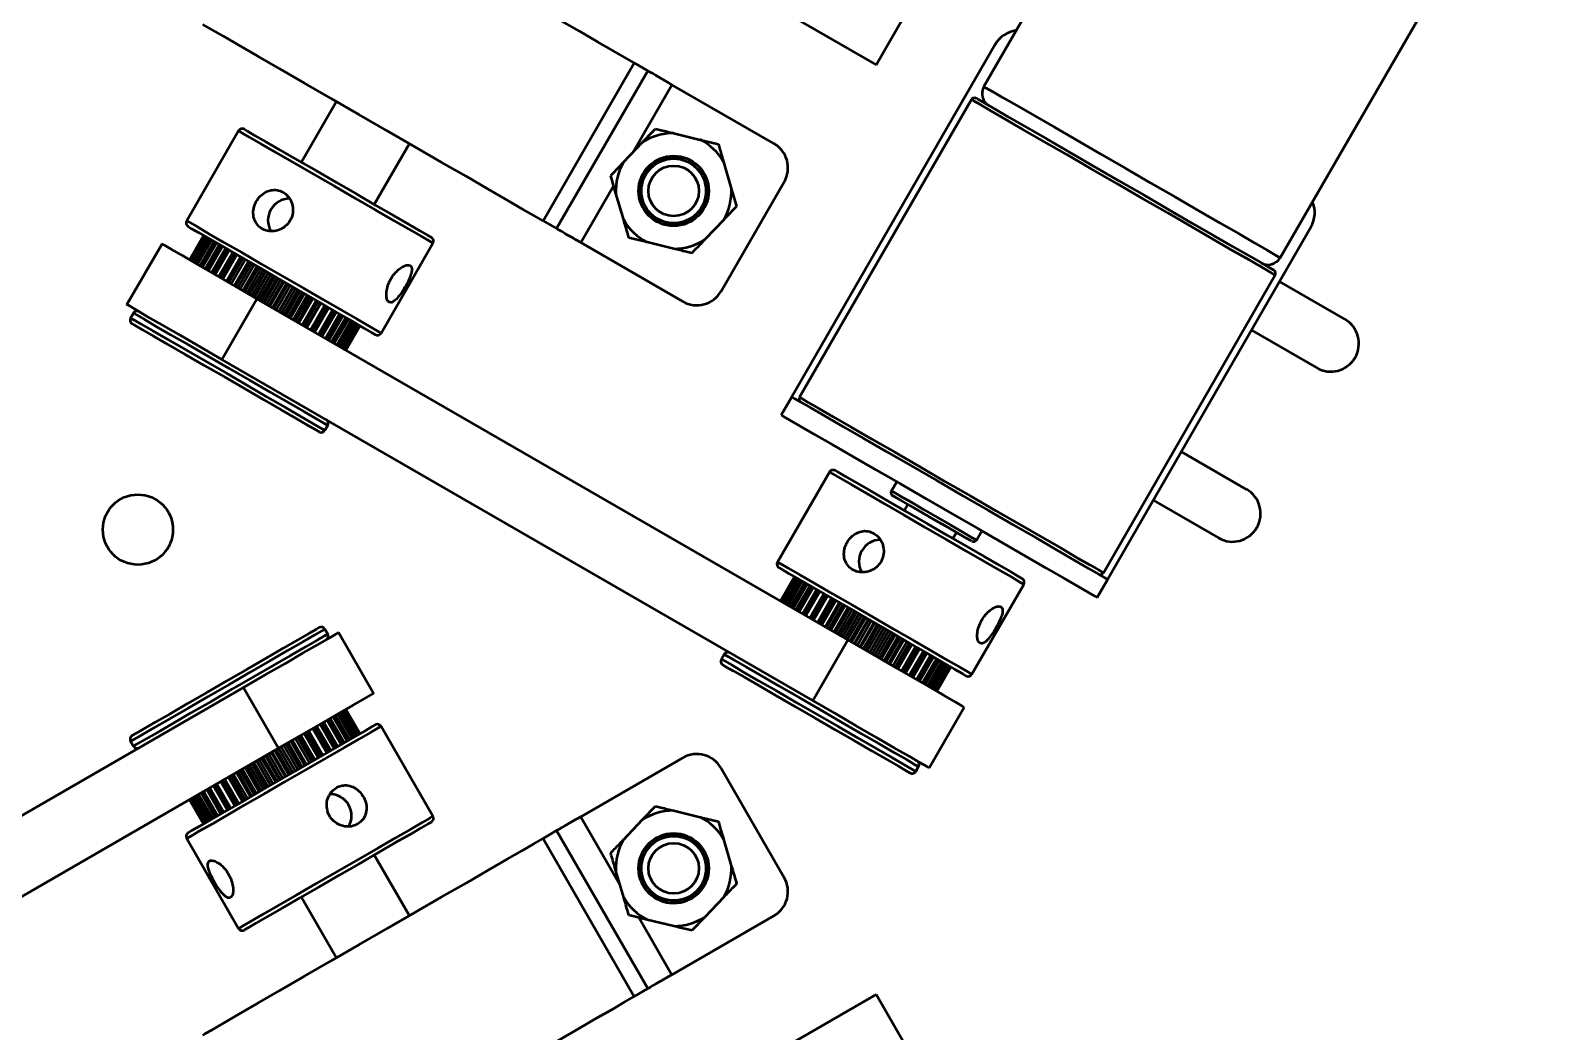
# Model space of a CAD drawing. Header units: millimetres. Extents: x 263 to 2983, y 441 to 2500.
# Drawn here: x 906.5 to 1014.2, y 1278.2 to 1349.6 of the extents above; entities that cross this region are included whole.
import ezdxf

# ---------------------------------------------------------------- set-up
doc = ezdxf.new("R2010")
doc.units = ezdxf.units.MM
doc.header["$LTSCALE"] = 0.5
doc.layers.add('BOL', color=7, linetype='Continuous', lineweight=50)
doc.layers.add('HAT', color=3, linetype='Continuous')

msp = doc.modelspace()

# ---------------------------------------------------------------- hatches: boundary and pattern name
at = {"layer": 'HAT'}
h = msp.add_hatch(dxfattribs=at)
h.set_pattern_fill('ANSI31', color=256)
h.paths.add_polyline_path([(904.15, 1443.35, 1), (896.15, 1443.35, 1)])
h.paths.add_polyline_path([(1806.52, 1028.15, 1), (1774.52, 1028.15, 1)])
h = msp.add_hatch(dxfattribs=at)
h.set_pattern_fill('ANSI31', color=256, angle=30)
h.paths.add_polyline_path([(932.15, 1443.35, 1), (924.15, 1443.35, 1)])
h.paths.add_polyline_path([(1918.52, 1028.15, 1), (1886.52, 1028.15, 1)])
h = msp.add_hatch(dxfattribs=at)
h.set_pattern_fill('ANSI31', color=256, angle=60)
h.paths.add_polyline_path([(1830.52, 931.15, 1), (1862.52, 931.15, 1)])
h.paths.add_polyline_path([(918.15, 1419.1, 1), (910.15, 1419.1, 1)])

# ---------------------------------------------------------------- linework, layer by layer
at = {"layer": 'BOL'}
for p, q in [((989.35, 1371.42), (974.45, 1345.61)), ((995.58, 1333.41), (1010.48, 1359.22)), ((947.28, 1358.41), (966.77, 1347.16)), ((966.77, 1347.16), (969.22, 1351.4)), ((975.26, 1348.61), (960.76, 1323.49)), ((943.03, 1336.04), (949.53, 1347.3)), ((949.53, 1347.3), (950.5, 1346.73)), ((944, 1335.48), (950.5, 1346.73)), ((949.43, 1340.91), (952.22, 1345.74)), ((959.49, 1341.55), (952.22, 1345.74)), ((928.31, 1344.54), (925.81, 1340.21)), ((973.57, 1344.68), (961.32, 1323.46)), ((921.33, 1342.45), (917.63, 1336.04)), ((952.33, 1342.29), (954.24, 1341.82)), ((954.24, 1341.82), (955.53, 1341.51)), ((931, 1337.21), (933.5, 1341.54)), ((948.77, 1340.22), (950.12, 1341.64)), ((955.9, 1340.24), (956.45, 1338.35)), ((945.72, 1334.49), (948.06, 1338.54)), ((948.23, 1337.98), (947.85, 1339.25)), ((955.72, 1331.02), (960.22, 1338.81)), ((948.78, 1336.1), (948.23, 1337.98)), ((956.45, 1338.35), (956.83, 1337.08)), ((943.03, 1336.04), (944, 1335.48)), ((955.91, 1336.12), (954.56, 1334.7)), ((997.78, 1335.61), (983.28, 1310.49)), ((915.87, 1334.4), (913.37, 1330.07)), ((917.83, 1333.26), (918.83, 1335)), ((917.84, 1333.26), (918.84, 1334.99)), ((917.85, 1333.25), (918.85, 1334.99)), ((917.89, 1333.23), (918.89, 1334.96)), ((917.92, 1333.21), (918.92, 1334.95)), ((917.95, 1333.2), (918.95, 1334.93)), ((918.03, 1333.15), (919.03, 1334.88)), ((918.08, 1333.12), (919.08, 1334.85)), ((918.13, 1333.09), (919.13, 1334.82)), ((918.26, 1333.02), (919.26, 1334.75)), ((918.33, 1332.98), (919.33, 1334.71)), ((918.4, 1332.94), (919.4, 1334.67)), ((918.56, 1332.84), (919.56, 1334.57)), ((918.66, 1332.79), (919.66, 1334.52)), ((918.75, 1332.74), (919.75, 1334.47)), ((918.95, 1332.62), (919.95, 1334.35)), ((919.06, 1332.56), (920.06, 1334.29)), ((919.17, 1332.49), (920.17, 1334.23)), ((931.48, 1328.04), (935.18, 1334.45)), ((952.99, 1330.29), (945.72, 1334.49)), ((950.44, 1334.51), (949.15, 1334.82)), ((952.35, 1334.05), (950.44, 1334.51)), ((919.4, 1332.36), (920.4, 1334.09)), ((919.53, 1332.29), (920.53, 1334.02)), ((919.65, 1332.21), (920.65, 1333.95)), ((919.92, 1332.06), (920.92, 1333.79)), ((920.06, 1331.98), (921.06, 1333.71)), ((920.2, 1331.9), (921.2, 1333.63)), ((920.47, 1331.74), (921.47, 1333.47)), ((920.49, 1331.73), (921.49, 1333.46)), ((920.64, 1331.64), (921.64, 1333.37)), ((920.8, 1331.55), (921.8, 1333.29)), ((921.04, 1331.42), (922.04, 1333.15)), ((921.11, 1331.37), (922.11, 1333.1)), ((921.27, 1331.28), (922.27, 1333.01)), ((921.43, 1331.19), (922.43, 1332.92)), ((921.63, 1331.07), (922.63, 1332.8)), ((921.77, 1330.99), (922.77, 1332.73)), ((921.93, 1330.9), (922.93, 1332.63)), ((922.1, 1330.8), (923.1, 1332.53)), ((922.26, 1330.71), (923.26, 1332.44)), ((922.44, 1330.61), (923.44, 1332.34)), ((922.45, 1330.6), (923.45, 1332.33)), ((922.62, 1330.5), (923.62, 1332.23)), ((922.79, 1330.4), (923.79, 1332.13)), ((922.9, 1330.34), (923.9, 1332.07)), ((982.97, 1310.96), (995.22, 1332.18)), ((923.08, 1330.23), (924.08, 1331.96)), ((923.14, 1330.2), (924.14, 1331.93)), ((923.32, 1330.1), (924.32, 1331.83)), ((923.49, 1330), (924.49, 1331.73)), ((923.56, 1329.96), (924.56, 1331.69)), ((923.74, 1329.86), (924.74, 1331.59)), ((923.84, 1329.79), (924.84, 1331.53)), ((924.01, 1329.7), (925.01, 1331.43)), ((924.19, 1329.6), (925.19, 1331.33)), ((924.21, 1329.58), (925.21, 1331.32)), ((924.38, 1329.48), (925.38, 1331.21)), ((924.54, 1329.39), (925.54, 1331.13)), ((924.7, 1329.3), (925.7, 1331.03)), ((1000.18, 1329.02), (995.53, 1331.71)), ((920.13, 1326.16), (922.63, 1330.49)), ((964.75, 1306.18), (922.63, 1330.49)), ((924.87, 1329.2), (925.87, 1330.93)), ((925.02, 1329.12), (926.02, 1330.85)), ((925.21, 1329.01), (926.21, 1330.74)), ((925.37, 1328.91), (926.37, 1330.64)), ((925.53, 1328.82), (926.53, 1330.55)), ((925.62, 1328.77), (926.62, 1330.5)), ((925.86, 1328.63), (926.86, 1330.36)), ((926.01, 1328.54), (927.01, 1330.28)), ((926.16, 1328.46), (927.16, 1330.19)), ((926.19, 1328.44), (927.19, 1330.17)), ((926.46, 1328.28), (927.46, 1330.01)), ((926.61, 1328.2), (927.61, 1329.93)), ((913.83, 1329.46), (913.63, 1329.11)), ((926.75, 1328.12), (927.75, 1329.85)), ((927.02, 1327.96), (928.02, 1329.69)), ((927.15, 1327.88), (928.15, 1329.62)), ((927.28, 1327.81), (928.28, 1329.54)), ((927.53, 1327.67), (928.53, 1329.4)), ((927.64, 1327.6), (928.64, 1329.34)), ((927.75, 1327.54), (928.75, 1329.27)), ((927.96, 1327.42), (928.96, 1329.15)), ((928.06, 1327.36), (929.06, 1329.09)), ((928.15, 1327.31), (929.15, 1329.04)), ((928.33, 1327.2), (929.33, 1328.94)), ((928.4, 1327.16), (929.4, 1328.89)), ((928.48, 1327.12), (929.48, 1328.85)), ((928.62, 1327.04), (929.62, 1328.77)), ((928.67, 1327.01), (929.67, 1328.74)), ((928.73, 1326.97), (929.73, 1328.71)), ((928.82, 1326.92), (929.82, 1328.65)), ((928.86, 1326.9), (929.86, 1328.63)), ((928.89, 1326.88), (929.89, 1328.61)), ((928.94, 1326.85), (929.94, 1328.58)), ((928.95, 1326.84), (929.95, 1328.58)), ((928.97, 1326.84), (929.97, 1328.57)), ((928.98, 1326.83), (929.98, 1328.56)), ((993.53, 1328.24), (998.18, 1325.56)), ((962.25, 1301.85), (920.13, 1326.16)), ((960.76, 1323.49), (960.01, 1322.19)), ((927.48, 1321.11), (927.68, 1321.46)), ((993.18, 1316.9), (988.53, 1319.58)), ((963.44, 1318.13), (959.74, 1311.72)), ((968.24, 1317.44), (967.86, 1316.79)), ((986.53, 1316.12), (991.18, 1313.44)), ((969.04, 1315.83), (968.79, 1315.39)), ((972.25, 1313.39), (972.5, 1313.83)), ((973.92, 1313.29), (974.3, 1313.94)), ((959.95, 1308.95), (960.95, 1310.68)), ((959.96, 1308.94), (960.96, 1310.68)), ((959.96, 1308.94), (960.96, 1310.67)), ((960, 1308.92), (961, 1310.65)), ((960.03, 1308.9), (961.03, 1310.63)), ((960.06, 1308.88), (961.06, 1310.61)), ((960.14, 1308.84), (961.14, 1310.57)), ((960.2, 1308.81), (961.2, 1310.54)), ((960.25, 1308.78), (961.25, 1310.51)), ((983.28, 1310.49), (982.53, 1309.19)), ((960.37, 1308.71), (961.37, 1310.44)), ((960.44, 1308.66), (961.44, 1310.4)), ((960.51, 1308.62), (961.51, 1310.35)), ((960.68, 1308.53), (961.68, 1310.26)), ((960.77, 1308.47), (961.77, 1310.21)), ((960.86, 1308.42), (961.86, 1310.15)), ((961.06, 1308.31), (962.06, 1310.04)), ((961.17, 1308.24), (962.17, 1309.97)), ((961.28, 1308.18), (962.28, 1309.91)), ((961.52, 1308.04), (962.52, 1309.77)), ((961.64, 1307.97), (962.64, 1309.7)), ((961.77, 1307.9), (962.77, 1309.63)), ((962.04, 1307.74), (963.04, 1309.48)), ((973.6, 1303.72), (977.3, 1310.13)), ((962.17, 1307.66), (963.17, 1309.4)), ((962.31, 1307.58), (963.31, 1309.32)), ((962.59, 1307.42), (963.59, 1309.16)), ((962.61, 1307.41), (963.61, 1309.15)), ((962.76, 1307.33), (963.76, 1309.06)), ((962.91, 1307.24), (963.91, 1308.97)), ((963.15, 1307.1), (964.15, 1308.83)), ((963.23, 1307.06), (964.23, 1308.79)), ((963.39, 1306.96), (964.39, 1308.7)), ((963.55, 1306.87), (964.55, 1308.6)), ((963.75, 1306.75), (964.75, 1308.49)), ((963.88, 1306.68), (964.88, 1308.41)), ((964.05, 1306.58), (965.05, 1308.31)), ((964.22, 1306.49), (965.22, 1308.22)), ((964.37, 1306.39), (965.37, 1308.13)), ((964.55, 1306.29), (965.55, 1308.02)), ((964.56, 1306.29), (965.56, 1308.02)), ((964.73, 1306.19), (965.73, 1307.92)), ((964.9, 1306.09), (965.9, 1307.82)), ((965.02, 1306.02), (966.02, 1307.75)), ((965.2, 1305.92), (966.2, 1307.65)), ((965.26, 1305.88), (966.26, 1307.62)), ((965.43, 1305.78), (966.43, 1307.52)), ((965.6, 1305.68), (966.6, 1307.42)), ((965.67, 1305.64), (966.67, 1307.38)), ((965.85, 1305.54), (966.85, 1307.27)), ((927.68, 1306.59), (927.48, 1306.94)), ((930.94, 1302.35), (928.44, 1306.69)), ((965.96, 1305.48), (966.96, 1307.21)), ((966.13, 1305.38), (967.13, 1307.11)), ((966.3, 1305.28), (967.3, 1307.01)), ((966.32, 1305.27), (967.32, 1307)), ((966.5, 1305.17), (967.5, 1306.9)), ((966.65, 1305.08), (967.65, 1306.81)), ((966.82, 1304.98), (967.82, 1306.71)), ((966.99, 1304.89), (967.99, 1306.62)), ((967.13, 1304.8), (968.13, 1306.53)), ((967.32, 1304.69), (968.32, 1306.42)), ((967.49, 1304.6), (968.49, 1306.33)), ((967.65, 1304.5), (968.65, 1306.24)), ((967.74, 1304.45), (968.74, 1306.18)), ((955.94, 1305.14), (955.74, 1304.8)), ((962.25, 1301.85), (964.75, 1306.18)), ((967.97, 1304.32), (968.97, 1306.05)), ((968.12, 1304.23), (969.12, 1305.96)), ((968.28, 1304.14), (969.28, 1305.87)), ((968.31, 1304.12), (969.31, 1305.85)), ((968.58, 1303.97), (969.58, 1305.7)), ((968.72, 1303.88), (969.72, 1305.62)), ((968.86, 1303.8), (969.86, 1305.53)), ((969.14, 1303.64), (970.14, 1305.37)), ((969.27, 1303.57), (970.27, 1305.3)), ((969.39, 1303.5), (970.39, 1305.23)), ((969.64, 1303.35), (970.64, 1305.08)), ((969.75, 1303.29), (970.75, 1305.02)), ((969.86, 1303.22), (970.86, 1304.96)), ((970.08, 1303.1), (971.08, 1304.83)), ((970.17, 1303.05), (971.17, 1304.78)), ((970.27, 1302.99), (971.27, 1304.72)), ((970.44, 1302.89), (971.44, 1304.62)), ((970.52, 1302.85), (971.52, 1304.58)), ((970.59, 1302.8), (971.59, 1304.53)), ((970.73, 1302.72), (971.73, 1304.46)), ((970.79, 1302.69), (971.79, 1304.42)), ((970.84, 1302.66), (971.84, 1304.39)), ((970.94, 1302.6), (971.94, 1304.34)), ((970.97, 1302.59), (971.97, 1304.32)), ((971.01, 1302.56), (972.01, 1304.3)), ((971.06, 1302.54), (972.06, 1304.27)), ((971.07, 1302.53), (972.07, 1304.26)), ((971.08, 1302.52), (972.08, 1304.25)), ((971.09, 1302.52), (972.09, 1304.25)), ((879.56, 1278.47), (921.67, 1302.78)), ((921.67, 1302.78), (924.17, 1298.45)), ((928.24, 1300.8), (929.24, 1299.07)), ((928.41, 1300.89), (929.41, 1299.16)), ((928.48, 1300.94), (929.48, 1299.2)), ((928.55, 1300.98), (929.55, 1299.24)), ((928.68, 1301.05), (929.68, 1299.32)), ((928.73, 1301.08), (929.73, 1299.35)), ((928.78, 1301.11), (929.78, 1299.38)), ((928.86, 1301.15), (929.86, 1299.42)), ((928.89, 1301.17), (929.89, 1299.44)), ((928.92, 1301.19), (929.92, 1299.46)), ((928.96, 1301.21), (929.96, 1299.48)), ((928.97, 1301.22), (929.97, 1299.48)), ((928.98, 1301.22), (929.98, 1299.49)), ((970.55, 1297.05), (973.05, 1301.38)), ((926.61, 1299.86), (927.61, 1298.12)), ((926.75, 1299.94), (927.75, 1298.2)), ((926.89, 1300.02), (927.89, 1298.28)), ((927.15, 1300.17), (928.15, 1298.44)), ((927.28, 1300.24), (928.28, 1298.51)), ((927.4, 1300.31), (928.4, 1298.58)), ((927.64, 1300.45), (928.64, 1298.72)), ((927.75, 1300.51), (928.75, 1298.78)), ((927.86, 1300.58), (928.86, 1298.85)), ((928.06, 1300.69), (929.06, 1298.96)), ((928.15, 1300.75), (929.15, 1299.01)), ((935.18, 1293.6), (931.48, 1300.01)), ((913.63, 1298.94), (913.83, 1298.59)), ((924.55, 1298.67), (925.55, 1296.93)), ((924.71, 1298.76), (925.71, 1297.02)), ((924.87, 1298.85), (925.87, 1297.12)), ((925.04, 1298.95), (926.04, 1297.22)), ((925.17, 1299.03), (926.17, 1297.29)), ((925.38, 1299.14), (926.38, 1297.41)), ((925.54, 1299.24), (926.54, 1297.5)), ((925.7, 1299.33), (926.7, 1297.6)), ((925.77, 1299.37), (926.77, 1297.64)), ((926.01, 1299.51), (927.01, 1297.78)), ((926.16, 1299.6), (927.16, 1297.87)), ((926.31, 1299.69), (927.31, 1297.95)), ((926.33, 1299.7), (927.33, 1297.96)), ((882.06, 1274.13), (924.17, 1298.45)), ((922.79, 1297.65), (923.79, 1295.92)), ((922.97, 1297.75), (923.97, 1296.02)), ((923.07, 1297.81), (924.07, 1296.08)), ((923.25, 1297.92), (924.25, 1296.18)), ((923.32, 1297.96), (924.32, 1296.22)), ((923.49, 1298.06), (924.49, 1296.32)), ((923.66, 1298.16), (924.66, 1296.42)), ((923.72, 1298.19), (924.72, 1296.46)), ((923.9, 1298.29), (924.9, 1296.56)), ((924.02, 1298.36), (925.02, 1296.63)), ((924.19, 1298.46), (925.19, 1296.73)), ((924.36, 1298.56), (925.36, 1296.83)), ((924.37, 1298.56), (925.37, 1296.83)), ((945.72, 1293.57), (952.99, 1297.76)), ((920.8, 1296.5), (921.8, 1294.77)), ((920.95, 1296.59), (921.95, 1294.86)), ((921.18, 1296.72), (922.18, 1294.99)), ((921.27, 1296.78), (922.27, 1295.04)), ((921.44, 1296.87), (922.44, 1295.14)), ((921.6, 1296.96), (922.6, 1295.23)), ((921.79, 1297.07), (922.79, 1295.34)), ((921.94, 1297.16), (922.94, 1295.43)), ((922.1, 1297.25), (923.1, 1295.52)), ((922.27, 1297.35), (923.27, 1295.62)), ((922.42, 1297.44), (923.42, 1295.71)), ((922.6, 1297.54), (923.6, 1295.81)), ((922.62, 1297.55), (923.62, 1295.82)), ((955.72, 1297.03), (960.22, 1289.24)), ((969.6, 1296.8), (969.8, 1297.14)), ((919.06, 1295.5), (920.06, 1293.76)), ((919.17, 1295.56), (920.17, 1293.83)), ((919.28, 1295.62), (920.28, 1293.89)), ((919.53, 1295.77), (920.53, 1294.04)), ((919.66, 1295.84), (920.66, 1294.11)), ((919.78, 1295.91), (920.78, 1294.18)), ((920.06, 1296.07), (921.06, 1294.34)), ((920.2, 1296.16), (921.2, 1294.42)), ((920.34, 1296.24), (921.34, 1294.51)), ((920.61, 1296.39), (921.61, 1294.66)), ((920.65, 1296.41), (921.65, 1294.68)), ((917.83, 1294.79), (918.83, 1293.06)), ((917.84, 1294.79), (918.84, 1293.06)), ((917.85, 1294.8), (918.85, 1293.07)), ((917.86, 1294.81), (918.86, 1293.07)), ((917.92, 1294.84), (918.92, 1293.1)), ((917.95, 1294.86), (918.95, 1293.12)), ((917.98, 1294.88), (918.98, 1293.14)), ((918.08, 1294.93), (919.08, 1293.2)), ((918.14, 1294.96), (919.14, 1293.23)), ((918.19, 1295), (919.19, 1293.26)), ((918.33, 1295.07), (919.33, 1293.34)), ((918.4, 1295.12), (919.4, 1293.39)), ((918.48, 1295.16), (919.48, 1293.43)), ((918.65, 1295.26), (919.65, 1293.53)), ((918.75, 1295.32), (919.75, 1293.59)), ((918.84, 1295.37), (919.84, 1293.64)), ((945.72, 1293.57), (948.51, 1288.73)), ((948.77, 1291.93), (950.12, 1293.36)), ((950.12, 1293.36), (951.04, 1294.32)), ((952.33, 1294), (954.24, 1293.54)), ((954.24, 1293.54), (955.53, 1293.23)), ((943.03, 1292.01), (944, 1292.58)), ((944, 1292.58), (950.5, 1281.32)), ((917.63, 1292.01), (921.33, 1285.6)), ((943.03, 1292.01), (949.53, 1280.76)), ((955.9, 1291.96), (956.45, 1290.07)), ((933.5, 1286.51), (931, 1290.84)), ((948.78, 1287.81), (948.23, 1289.7)), ((925.81, 1287.84), (928.31, 1283.51)), ((955.91, 1287.84), (954.56, 1286.42)), ((950.44, 1286.23), (949.15, 1286.54)), ((949.88, 1286.37), (952.22, 1282.31)), ((952.35, 1285.77), (950.44, 1286.23)), ((952.22, 1282.31), (959.49, 1286.51)), ((954.56, 1286.42), (953.64, 1285.45)), ((966.77, 1280.9), (947.28, 1269.65)), ((949.53, 1280.76), (950.5, 1281.32)), ((969.53, 1276.11), (966.77, 1280.9))]:
    msp.add_line(p, q, dxfattribs=at)
at = {"layer": 'BOL', "flags": 128}
for points in [[(949.53, 1347.3), (949.36, 1347.39), (948.87, 1347.68), (948.07, 1348.14), (946.97, 1348.77), (945.62, 1349.56), (944.04, 1350.47), (942.27, 1351.48), (940.38, 1352.58), (938.41, 1353.72), (936.4, 1354.87), (934.43, 1356.02), (932.53, 1357.11), (930.77, 1358.13), (929.19, 1359.04), (927.84, 1359.82), (926.74, 1360.45), (925.94, 1360.92), (925.44, 1361.2), (925.28, 1361.3)], [(943.03, 1336.04), (942.86, 1336.13), (942.37, 1336.42), (941.57, 1336.88), (940.47, 1337.51), (939.12, 1338.3), (937.54, 1339.21), (935.77, 1340.23), (933.88, 1341.32), (931.91, 1342.46), (929.9, 1343.62), (927.93, 1344.76), (926.03, 1345.85), (924.27, 1346.87), (922.69, 1347.78), (921.34, 1348.56), (920.24, 1349.19), (919.44, 1349.66), (918.94, 1349.94), (918.78, 1350.04)], [(952.22, 1345.74), (951.91, 1345.92), (951.61, 1346.09), (951.33, 1346.26), (951.08, 1346.4), (950.86, 1346.53), (950.69, 1346.62), (950.57, 1346.69), (950.5, 1346.73)], [(974.45, 1345.61), (974.6, 1345.52), (975.06, 1345.26), (975.79, 1344.83), (976.8, 1344.25), (978.04, 1343.54), (979.48, 1342.71), (981.08, 1341.78), (982.79, 1340.79), (984.57, 1339.77), (986.36, 1338.73), (988.11, 1337.72), (989.78, 1336.76), (991.3, 1335.88), (992.65, 1335.1), (993.77, 1334.45), (994.65, 1333.95), (995.24, 1333.6), (995.55, 1333.43), (995.58, 1333.41)], [(995.22, 1332.18), (995.18, 1332.2), (994.87, 1332.38), (994.26, 1332.73), (993.36, 1333.25), (992.21, 1333.91), (990.83, 1334.71), (989.27, 1335.61), (987.56, 1336.6), (985.77, 1337.63), (983.93, 1338.69), (982.11, 1339.74), (980.36, 1340.76), (978.72, 1341.7), (977.24, 1342.55), (975.97, 1343.29), (974.94, 1343.88), (974.19, 1344.32), (973.72, 1344.59), (973.57, 1344.68)], [(973.91, 1344.77), (974.06, 1344.68), (974.52, 1344.42), (975.26, 1343.99), (976.26, 1343.41), (977.51, 1342.69), (978.96, 1341.85), (980.56, 1340.93), (982.28, 1339.93), (984.07, 1338.9), (985.87, 1337.86), (987.62, 1336.85), (989.29, 1335.88), (990.83, 1335), (992.18, 1334.22), (993.31, 1333.57), (994.19, 1333.06), (994.78, 1332.71), (995.09, 1332.54), (995.13, 1332.52)], [(921.33, 1342.45), (921.33, 1342.45), (921.55, 1342.32), (922.09, 1342.01), (922.91, 1341.53), (923.98, 1340.91), (925.26, 1340.18), (926.67, 1339.36), (928.16, 1338.5), (929.65, 1337.64), (931.07, 1336.82), (932.37, 1336.07), (933.47, 1335.44), (934.33, 1334.94), (934.9, 1334.61), (935.17, 1334.46), (935.18, 1334.45)], [(921.74, 1342.56), (921.74, 1342.56), (921.95, 1342.43), (922.47, 1342.13), (923.26, 1341.68), (924.29, 1341.08), (925.52, 1340.37), (926.88, 1339.59), (928.31, 1338.76), (929.75, 1337.93), (931.12, 1337.14), (932.36, 1336.42), (933.43, 1335.81), (934.25, 1335.33), (934.8, 1335.01), (935.06, 1334.87), (935.07, 1334.86)], [(949.85, 1338.15), (950.01, 1339.03), (950.49, 1339.83), (951.19, 1340.38), (952.23, 1340.65), (953.3, 1340.47), (954.08, 1339.95), (954.63, 1339.14), (954.83, 1338.21), (954.67, 1337.28), (954.15, 1336.45), (953.38, 1335.91), (952.45, 1335.68), (951.49, 1335.83), (950.65, 1336.34), (950.06, 1337.17), (949.85, 1338.15), (949.85, 1338.15)], [(917.63, 1336.04), (917.63, 1336.04), (917.85, 1335.91), (918.39, 1335.6), (919.21, 1335.12), (920.28, 1334.5), (921.56, 1333.77), (922.97, 1332.95), (924.46, 1332.1), (925.95, 1331.23), (927.37, 1330.41), (928.67, 1329.66), (929.77, 1329.03), (930.63, 1328.53), (931.2, 1328.2), (931.47, 1328.05), (931.48, 1328.04)], [(917.74, 1335.63), (917.74, 1335.63), (917.95, 1335.5), (918.47, 1335.21), (919.26, 1334.75), (920.29, 1334.15), (921.52, 1333.45), (922.88, 1332.66), (924.31, 1331.83), (925.75, 1331), (927.12, 1330.21), (928.36, 1329.49), (929.43, 1328.88), (930.25, 1328.4), (930.8, 1328.09), (931.06, 1327.94), (931.07, 1327.93)], [(945.72, 1334.49), (945.41, 1334.66), (945.11, 1334.84), (944.83, 1335), (944.58, 1335.14), (944.36, 1335.27), (944.19, 1335.37), (944.07, 1335.44), (944, 1335.48)], [(922.63, 1330.49), (921.09, 1331.38), (919.65, 1332.21), (918.37, 1332.95), (917.32, 1333.56), (916.53, 1334.02), (916.04, 1334.3), (915.87, 1334.4), (915.87, 1334.4)], [(920.13, 1326.16), (918.59, 1327.05), (917.15, 1327.88), (915.87, 1328.62), (914.82, 1329.23), (914.03, 1329.69), (913.54, 1329.97), (913.37, 1330.07), (913.37, 1330.07)], [(913.63, 1329.11), (913.63, 1329.11), (913.85, 1328.98), (914.39, 1328.67), (915.21, 1328.2), (916.28, 1327.58), (917.56, 1326.84), (918.97, 1326.03), (920.46, 1325.17), (921.95, 1324.31), (923.37, 1323.48), (924.67, 1322.74), (925.77, 1322.1), (926.63, 1321.6), (927.2, 1321.27), (927.47, 1321.12), (927.48, 1321.11)], [(913.83, 1329.46), (913.83, 1329.45), (914.05, 1329.33), (914.59, 1329.02), (915.41, 1328.54), (916.48, 1327.92), (917.76, 1327.19), (919.17, 1326.37), (920.66, 1325.51), (922.15, 1324.65), (923.57, 1323.83), (924.87, 1323.08), (925.97, 1322.45), (926.83, 1321.95), (927.4, 1321.62), (927.67, 1321.47), (927.68, 1321.46)], [(913.74, 1328.7), (913.74, 1328.7), (913.95, 1328.58), (914.47, 1328.28), (915.26, 1327.82), (916.29, 1327.22), (917.52, 1326.52), (918.88, 1325.73), (920.31, 1324.91), (921.75, 1324.08), (923.12, 1323.28), (924.36, 1322.56), (925.43, 1321.95), (926.25, 1321.48), (926.8, 1321.16), (927.06, 1321.01), (927.07, 1321)], [(960.76, 1323.49), (960.91, 1323.4), (961.37, 1323.14), (962.12, 1322.71), (963.13, 1322.12), (964.39, 1321.39), (965.86, 1320.55), (967.5, 1319.6), (969.25, 1318.59), (971.09, 1317.53), (972.95, 1316.45), (974.78, 1315.4), (976.54, 1314.38), (978.18, 1313.44), (979.64, 1312.59), (980.9, 1311.86), (981.92, 1311.27), (982.67, 1310.84), (983.12, 1310.58), (983.28, 1310.49)], [(961.32, 1323.46), (961.47, 1323.37), (961.94, 1323.1), (962.69, 1322.66), (963.72, 1322.07), (964.99, 1321.34), (966.47, 1320.48), (968.11, 1319.54), (969.86, 1318.52), (971.68, 1317.47), (973.52, 1316.41), (975.31, 1315.38), (977.02, 1314.39), (978.58, 1313.49), (979.96, 1312.7), (981.11, 1312.03), (982.01, 1311.51), (982.62, 1311.16), (982.93, 1310.98), (982.97, 1310.96)], [(960.01, 1322.19), (960.16, 1322.1), (960.62, 1321.84), (961.37, 1321.41), (962.38, 1320.82), (963.64, 1320.09), (965.11, 1319.25), (966.75, 1318.3), (968.5, 1317.29), (970.34, 1316.23), (972.2, 1315.16), (974.03, 1314.1), (975.79, 1313.08), (977.43, 1312.14), (978.89, 1311.29), (980.15, 1310.56), (981.17, 1309.98), (981.92, 1309.54), (982.37, 1309.28), (982.53, 1309.19)], [(963.44, 1318.13), (963.45, 1318.13), (963.67, 1318), (964.2, 1317.69), (965.03, 1317.22), (966.1, 1316.6), (967.37, 1315.86), (968.78, 1315.05), (970.27, 1314.19), (971.76, 1313.33), (973.19, 1312.5), (974.48, 1311.76), (975.59, 1311.12), (976.44, 1310.63), (977.02, 1310.29), (977.28, 1310.14), (977.3, 1310.13)], [(963.85, 1318.24), (963.86, 1318.24), (964.07, 1318.12), (964.58, 1317.82), (965.38, 1317.36), (966.41, 1316.77), (967.63, 1316.06), (968.99, 1315.27), (970.43, 1314.45), (971.86, 1313.62), (973.23, 1312.83), (974.48, 1312.11), (975.54, 1311.49), (976.37, 1311.02), (976.92, 1310.7), (977.17, 1310.55), (977.19, 1310.54)], [(967.86, 1316.79), (968.03, 1316.7), (968.5, 1316.42), (969.24, 1316), (970.15, 1315.47), (971.14, 1314.9), (972.11, 1314.34), (972.95, 1313.86), (973.56, 1313.5), (973.88, 1313.32), (973.92, 1313.29)], [(973.58, 1313.2), (973.54, 1313.22), (973.24, 1313.4), (972.67, 1313.73), (971.9, 1314.17), (971, 1314.69), (970.08, 1315.23), (969.23, 1315.72), (968.55, 1316.11), (968.11, 1316.36), (967.95, 1316.45)], [(959.74, 1311.72), (959.75, 1311.72), (959.97, 1311.59), (960.5, 1311.28), (961.33, 1310.81), (962.4, 1310.19), (963.67, 1309.45), (965.08, 1308.64), (966.57, 1307.78), (968.06, 1306.92), (969.49, 1306.1), (970.78, 1305.35), (971.89, 1304.71), (972.74, 1304.22), (973.32, 1303.89), (973.58, 1303.73), (973.6, 1303.72)], [(959.85, 1311.32), (959.86, 1311.31), (960.07, 1311.19), (960.58, 1310.89), (961.38, 1310.43), (962.41, 1309.84), (963.63, 1309.13), (964.99, 1308.35), (966.43, 1307.52), (967.86, 1306.69), (969.23, 1305.9), (970.48, 1305.18), (971.54, 1304.57), (972.37, 1304.09), (972.92, 1303.77), (973.17, 1303.62), (973.19, 1303.62)], [(927.48, 1306.94), (927.48, 1306.94), (927.25, 1306.81), (926.72, 1306.5), (925.9, 1306.03), (924.82, 1305.41), (923.55, 1304.67), (922.14, 1303.86), (920.65, 1303), (919.16, 1302.14), (917.73, 1301.31), (916.44, 1300.57), (915.34, 1299.93), (914.48, 1299.43), (913.9, 1299.1), (913.64, 1298.95), (913.63, 1298.94)], [(927.07, 1307.05), (927.07, 1307.05), (926.85, 1306.92), (926.34, 1306.63), (925.55, 1306.17), (924.51, 1305.57), (923.29, 1304.87), (921.93, 1304.08), (920.5, 1303.25), (919.06, 1302.43), (917.69, 1301.63), (916.44, 1300.91), (915.38, 1300.3), (914.56, 1299.83), (914, 1299.51), (913.75, 1299.36), (913.74, 1299.35)], [(927.68, 1306.59), (927.68, 1306.59), (927.45, 1306.46), (926.92, 1306.15), (926.1, 1305.68), (925.02, 1305.06), (923.75, 1304.32), (922.34, 1303.51), (920.85, 1302.65), (919.36, 1301.79), (917.93, 1300.97), (916.64, 1300.22), (915.54, 1299.58), (914.68, 1299.09), (914.1, 1298.76), (913.84, 1298.6), (913.83, 1298.59)], [(921.67, 1302.78), (923.22, 1303.67), (924.66, 1304.5), (925.93, 1305.24), (926.99, 1305.85), (927.78, 1306.3), (928.27, 1306.59), (928.44, 1306.69), (928.44, 1306.69)], [(955.94, 1305.14), (955.95, 1305.14), (956.17, 1305.01), (956.7, 1304.7), (957.53, 1304.23), (958.6, 1303.61), (959.87, 1302.87), (961.28, 1302.06), (962.77, 1301.2), (964.26, 1300.34), (965.69, 1299.51), (966.98, 1298.77), (968.09, 1298.13), (968.94, 1297.64), (969.52, 1297.3), (969.78, 1297.15), (969.8, 1297.14)], [(973.05, 1301.38), (972.89, 1301.48), (972.41, 1301.76), (971.62, 1302.21), (970.57, 1302.82), (969.3, 1303.55), (967.86, 1304.38), (966.32, 1305.27), (964.75, 1306.18)], [(955.74, 1304.8), (955.75, 1304.79), (955.97, 1304.67), (956.5, 1304.36), (957.33, 1303.88), (958.4, 1303.26), (959.67, 1302.53), (961.08, 1301.71), (962.57, 1300.85), (964.06, 1299.99), (965.49, 1299.17), (966.78, 1298.42), (967.89, 1297.78), (968.74, 1297.29), (969.32, 1296.96), (969.58, 1296.81), (969.6, 1296.8)], [(955.85, 1304.39), (955.86, 1304.38), (956.07, 1304.26), (956.58, 1303.96), (957.38, 1303.51), (958.41, 1302.91), (959.63, 1302.2), (960.99, 1301.42), (962.43, 1300.59), (963.86, 1299.76), (965.23, 1298.97), (966.48, 1298.25), (967.54, 1297.64), (968.37, 1297.16), (968.92, 1296.84), (969.17, 1296.7), (969.19, 1296.69)], [(924.17, 1298.45), (925.72, 1299.34), (927.16, 1300.17), (928.43, 1300.91), (929.49, 1301.52), (930.28, 1301.97), (930.77, 1302.26), (930.94, 1302.35), (930.94, 1302.35)], [(970.55, 1297.05), (970.39, 1297.15), (969.91, 1297.42), (969.12, 1297.88), (968.07, 1298.48), (966.8, 1299.22), (965.36, 1300.05), (963.82, 1300.94), (962.25, 1301.85)], [(931.48, 1300.01), (931.48, 1300.01), (931.25, 1299.88), (930.72, 1299.57), (929.9, 1299.1), (928.82, 1298.48), (927.55, 1297.74), (926.14, 1296.93), (924.65, 1296.07), (923.16, 1295.21), (921.73, 1294.38), (920.44, 1293.64), (919.34, 1293), (918.48, 1292.51), (917.9, 1292.17), (917.64, 1292.02), (917.63, 1292.01)], [(931.07, 1300.12), (931.07, 1300.12), (930.85, 1300), (930.34, 1299.7), (929.55, 1299.24), (928.51, 1298.65), (927.29, 1297.94), (925.93, 1297.15), (924.5, 1296.33), (923.06, 1295.5), (921.69, 1294.71), (920.44, 1293.99), (919.38, 1293.37), (918.56, 1292.9), (918, 1292.58), (917.75, 1292.43), (917.74, 1292.42)], [(935.18, 1293.6), (935.18, 1293.6), (934.95, 1293.47), (934.42, 1293.16), (933.6, 1292.69), (932.52, 1292.07), (931.25, 1291.33), (929.84, 1290.52), (928.35, 1289.66), (926.86, 1288.8), (925.43, 1287.98), (924.14, 1287.23), (923.04, 1286.59), (922.18, 1286.1), (921.6, 1285.77), (921.34, 1285.61), (921.33, 1285.6)], [(945.72, 1293.57), (945.41, 1293.39), (945.11, 1293.22), (944.83, 1293.05), (944.58, 1292.91), (944.36, 1292.79), (944.19, 1292.69), (944.07, 1292.62), (944, 1292.58)], [(935.07, 1293.19), (935.07, 1293.19), (934.85, 1293.07), (934.34, 1292.77), (933.55, 1292.31), (932.51, 1291.72), (931.29, 1291.01), (929.93, 1290.22), (928.5, 1289.4), (927.06, 1288.57), (925.69, 1287.78), (924.44, 1287.06), (923.38, 1286.45), (922.56, 1285.97), (922, 1285.65), (921.75, 1285.5), (921.74, 1285.49)], [(953.57, 1292.05), (954.26, 1291.47), (954.71, 1290.66), (954.83, 1289.77), (954.55, 1288.74), (953.85, 1287.91), (953.01, 1287.49), (952.04, 1287.41), (951.14, 1287.71), (950.41, 1288.32), (949.95, 1289.18), (949.86, 1290.11), (950.13, 1291.04), (950.74, 1291.79), (951.6, 1292.26), (952.62, 1292.36), (953.57, 1292.05), (953.57, 1292.05)], [(918.78, 1278.01), (918.94, 1278.11), (919.44, 1278.39), (920.24, 1278.86), (921.34, 1279.49), (922.69, 1280.27), (924.27, 1281.19), (926.03, 1282.2), (927.93, 1283.3), (929.9, 1284.44), (931.91, 1285.59), (933.88, 1286.73), (935.77, 1287.83), (937.54, 1288.84), (939.12, 1289.76), (940.47, 1290.54), (941.57, 1291.17), (942.37, 1291.64), (942.86, 1291.92), (943.03, 1292.01)], [(952.22, 1282.31), (951.91, 1282.13), (951.61, 1281.96), (951.33, 1281.8), (951.08, 1281.65), (950.86, 1281.53), (950.69, 1281.43), (950.57, 1281.36), (950.5, 1281.32)], [(925.28, 1266.76), (925.44, 1266.85), (925.94, 1267.14), (926.74, 1267.6), (927.84, 1268.23), (929.19, 1269.02), (930.77, 1269.93), (932.53, 1270.94), (934.43, 1272.04), (936.4, 1273.18), (938.41, 1274.33), (940.38, 1275.47), (942.27, 1276.57), (944.04, 1277.58), (945.62, 1278.5), (946.97, 1279.28), (948.07, 1279.91), (948.87, 1280.38), (949.36, 1280.66), (949.53, 1280.76)]]:
    msp.add_lwpolyline(points, dxfattribs=at)
at = {"layer": 'BOL'}
for centre, radius in [((952.34, 1338.17), 2.5), ((952.34, 1338.17), 2.3), ((952.34, 1338.17), 1.8), ((914.15, 1314.03), 2.5), ((952.34, 1289.89), 2.5), ((952.34, 1289.89), 2.3), ((952.34, 1289.89), 1.8)]:
    msp.add_circle(centre, radius, dxfattribs=at)
for centre, radius, start, end in [((976.99, 1347.61), 2, 96.8699, 150), ((975.32, 1345.11), 1, 150, 240), ((973.78, 1344.55), 0.25, 60, 150), ((921.59, 1342.3), 0.3, 60, 150), ((952.34, 1338.17), 4.12, 90.1872, 122.5977), ((952.34, 1338.17), 4.12, 30.1872, 62.5977), ((958.49, 1339.81), 2, 330, 60), ((952.34, 1338.17), 4.12, 150.1872, 182.5977), ((924.97, 1336.07), 1.55, 90.2664, 209.7105), ((952.34, 1338.17), 4.12, 330.1872, 2.5977), ((996.04, 1336.61), 2, 330, 23.1301), ((917.89, 1335.89), 0.3, 150, 240), ((952.34, 1338.17), 4.12, 210.1872, 242.5977), ((934.92, 1334.6), 0.3, 330, 60), ((952.34, 1338.17), 4.12, 270.1872, 302.5977), ((994.72, 1333.91), 1, 240, 330), ((995, 1332.3), 0.25, 330, 60), ((953.99, 1332.02), 2, 240, 330), ((913.89, 1328.96), 0.3, 150, 240), ((914.09, 1329.31), 0.3, 60, 150), ((999.18, 1327.29), 2, 240, 60), ((931.22, 1328.19), 0.3, 240, 330), ((961.53, 1323.33), 0.25, 150, 240), ((927.42, 1321.61), 0.3, 330, 60), ((927.22, 1321.26), 0.3, 240, 330), ((963.7, 1317.98), 0.3, 60, 150), ((968.08, 1316.67), 0.25, 150, 240), ((992.18, 1315.17), 2, 240, 60), ((967.09, 1311.75), 1.55, 90.2666, 209.7103), ((973.71, 1313.42), 0.25, 240, 330), ((960, 1311.57), 0.3, 150, 240), ((977.04, 1310.28), 0.3, 330, 60), ((982.75, 1311.08), 0.25, 240, 330), ((927.22, 1306.79), 0.3, 30, 120), ((927.42, 1306.44), 0.3, 300, 30), ((956.2, 1304.99), 0.3, 60, 150), ((956, 1304.65), 0.3, 150, 240), ((973.34, 1303.87), 0.3, 240, 330), ((931.22, 1299.86), 0.3, 30, 120), ((913.89, 1299.09), 0.3, 120, 210), ((914.09, 1298.74), 0.3, 210, 300), ((953.99, 1296.03), 2, 30, 120), ((969.34, 1296.95), 0.3, 240, 330), ((969.54, 1297.29), 0.3, 330, 60), ((927.83, 1293.63), 1.55, 330.2694, 89.7079), ((934.92, 1293.45), 0.3, 300, 30), ((952.34, 1289.89), 4.12, 90.1872, 122.5977), ((952.34, 1289.89), 4.12, 30.1872, 62.5977), ((917.89, 1292.16), 0.3, 120, 210), ((952.34, 1289.89), 4.12, 150.1872, 182.5977), ((952.34, 1289.89), 4.12, 330.1872, 2.5977), ((958.49, 1288.24), 2, 300, 30), ((952.34, 1289.89), 4.12, 210.1872, 242.5977), ((952.34, 1289.89), 4.12, 270.1872, 302.5977), ((921.59, 1285.75), 0.3, 210, 300)]:
    msp.add_arc(centre, radius, start, end, dxfattribs=at)
for points, knots in [([(950.12, 1341.64), (950.17, 1341.68), (950.48, 1342.01), (950.78, 1342.33), (951.04, 1342.6)], [0, 0, 0, 0, 0.145987, 1, 1, 1, 1]), ([(951.04, 1342.6), (951.17, 1342.57), (951.59, 1342.46), (952.03, 1342.36), (952.33, 1342.29)], [0, 0, 0, 0, 0.3096928, 1, 1, 1, 1]), ([(955.53, 1341.51), (955.56, 1341.38), (955.69, 1340.96), (955.81, 1340.53), (955.9, 1340.24)], [0, 0, 0, 0, 0.30973, 1, 1, 1, 1]), ([(947.85, 1339.25), (948.03, 1339.44), (948.33, 1339.76), (948.64, 1340.08), (948.77, 1340.22)], [0, 0, 0, 0, 0.5927652, 1, 1, 1, 1]), ([(924.5, 1338.08), (924.36, 1338.14), (924.08, 1338.26), (923.61, 1338.24), (923.16, 1338.06), (922.78, 1337.74), (922.5, 1337.31), (922.36, 1336.83), (922.37, 1336.34), (922.53, 1335.9), (922.84, 1335.55), (923.26, 1335.33), (923.74, 1335.27), (924.23, 1335.37), (924.67, 1335.63), (925.01, 1336.02), (925.19, 1336.49), (925.22, 1337), (925.08, 1337.48), (924.82, 1337.85), (924.6, 1338.01), (924.5, 1338.08)], [0, 0, 0, 0, 0.053053, 0.106083, 0.159682, 0.213697, 0.267078, 0.319764, 0.372778, 0.42662, 0.48052, 0.533625, 0.586322, 0.639601, 0.693579, 0.747291, 0.800146, 0.852911, 0.906477, 0.960496, 1, 1, 1, 1]), ([(950.04, 1338.15), (950.01, 1338.15), (949.94, 1338.15), (949.88, 1338.15), (949.85, 1338.15)], [0, 0, 0, 0, 0.560037, 1, 1, 1, 1]), ([(956.83, 1337.08), (956.65, 1336.89), (956.35, 1336.58), (956.04, 1336.25), (955.91, 1336.12)], [0, 0, 0, 0, 0.592734, 1, 1, 1, 1]), ([(949.15, 1334.82), (949.12, 1334.95), (948.99, 1335.37), (948.87, 1335.8), (948.78, 1336.1)], [0, 0, 0, 0, 0.30969, 1, 1, 1, 1]), ([(954.56, 1334.7), (954.51, 1334.65), (954.2, 1334.33), (953.9, 1334.01), (953.64, 1333.74)], [0, 0, 0, 0, 0.145982, 1, 1, 1, 1]), ([(953.64, 1333.74), (953.51, 1333.77), (953.09, 1333.87), (952.65, 1333.98), (952.35, 1334.05)], [0, 0, 0, 0, 0.3097, 1, 1, 1, 1]), ([(933.55, 1332.85), (933.49, 1332.87), (933.36, 1332.91), (933.05, 1332.79), (932.7, 1332.56), (932.37, 1332.2), (932.1, 1331.77), (931.92, 1331.31), (931.85, 1330.87), (931.87, 1330.51), (931.98, 1330.27), (932.16, 1330.19), (932.38, 1330.28), (932.64, 1330.52), (932.91, 1330.87), (933.18, 1331.3), (933.42, 1331.74), (933.6, 1332.16), (933.69, 1332.51), (933.67, 1332.74), (933.59, 1332.82), (933.55, 1332.85)], [0, 0, 0, 0, 0.053053, 0.106086, 0.159682, 0.213697, 0.267079, 0.319765, 0.372776, 0.426618, 0.480521, 0.533625, 0.586322, 0.639601, 0.693582, 0.747293, 0.800149, 0.852913, 0.906478, 0.960497, 1, 1, 1, 1]), ([(966.61, 1313.76), (966.47, 1313.82), (966.19, 1313.95), (965.72, 1313.93), (965.28, 1313.75), (964.89, 1313.42), (964.62, 1312.99), (964.47, 1312.51), (964.48, 1312.03), (964.64, 1311.59), (964.95, 1311.24), (965.37, 1311.02), (965.86, 1310.96), (966.35, 1311.06), (966.79, 1311.31), (967.12, 1311.7), (967.31, 1312.18), (967.33, 1312.68), (967.19, 1313.16), (966.94, 1313.54), (966.71, 1313.69), (966.61, 1313.76)], [0, 0, 0, 0, 0.053053, 0.106084, 0.159683, 0.213697, 0.267079, 0.319765, 0.372778, 0.426621, 0.480521, 0.533626, 0.586323, 0.639602, 0.693583, 0.747291, 0.800145, 0.852917, 0.906477, 0.960496, 1, 1, 1, 1]), ([(975.67, 1308.53), (975.6, 1308.55), (975.47, 1308.59), (975.16, 1308.48), (974.82, 1308.24), (974.49, 1307.89), (974.22, 1307.45), (974.04, 1306.99), (973.96, 1306.55), (973.99, 1306.19), (974.1, 1305.96), (974.28, 1305.88), (974.5, 1305.97), (974.75, 1306.2), (975.02, 1306.56), (975.29, 1306.99), (975.53, 1307.43), (975.71, 1307.84), (975.8, 1308.19), (975.79, 1308.43), (975.7, 1308.5), (975.67, 1308.53)], [0, 0, 0, 0, 0.053051, 0.106083, 0.159681, 0.213695, 0.267077, 0.319762, 0.372775, 0.426617, 0.480521, 0.533625, 0.586323, 0.639601, 0.693578, 0.747289, 0.800145, 0.852914, 0.906475, 0.960495, 1, 1, 1, 1]), ([(929.81, 1293.04), (929.93, 1293.13), (930.18, 1293.31), (930.4, 1293.73), (930.47, 1294.21), (930.38, 1294.7), (930.14, 1295.16), (929.8, 1295.52), (929.37, 1295.76), (928.91, 1295.84), (928.45, 1295.74), (928.05, 1295.49), (927.76, 1295.1), (927.6, 1294.63), (927.6, 1294.12), (927.77, 1293.63), (928.09, 1293.23), (928.52, 1292.96), (929, 1292.84), (929.46, 1292.87), (929.7, 1292.99), (929.81, 1293.04)], [0, 0, 0, 0, 0.053053, 0.106086, 0.159684, 0.213696, 0.26708, 0.319766, 0.372778, 0.426621, 0.480522, 0.533626, 0.586322, 0.639604, 0.69358, 0.74729, 0.800149, 0.852916, 0.906479, 0.960496, 1, 1, 1, 1]), ([(951.04, 1294.32), (951.17, 1294.28), (951.59, 1294.18), (952.03, 1294.08), (952.33, 1294)], [0, 0, 0, 0, 0.3097028, 1, 1, 1, 1]), ([(955.53, 1293.23), (955.6, 1292.98), (955.72, 1292.56), (955.85, 1292.13), (955.9, 1291.96)], [0, 0, 0, 0, 0.592749, 1, 1, 1, 1]), ([(947.85, 1290.97), (947.94, 1291.07), (948.25, 1291.39), (948.55, 1291.71), (948.77, 1291.93)], [0, 0, 0, 0, 0.309705, 1, 1, 1, 1]), ([(953.47, 1291.89), (953.49, 1291.92), (953.52, 1291.97), (953.55, 1292.03), (953.57, 1292.05)], [0, 0, 0, 0, 0.560139, 1, 1, 1, 1]), ([(920.75, 1287.81), (920.8, 1287.86), (920.9, 1287.96), (920.96, 1288.28), (920.92, 1288.7), (920.78, 1289.16), (920.54, 1289.61), (920.23, 1290), (919.89, 1290.28), (919.56, 1290.44), (919.31, 1290.46), (919.15, 1290.35), (919.12, 1290.11), (919.19, 1289.77), (919.37, 1289.36), (919.6, 1288.91), (919.87, 1288.49), (920.14, 1288.12), (920.39, 1287.87), (920.6, 1287.76), (920.71, 1287.8), (920.75, 1287.81)], [0, 0, 0, 0, 0.0530537, 0.1060843, 0.1596807, 0.2136977, 0.2670812, 0.3197682, 0.3727775, 0.4266205, 0.4805233, 0.5336275, 0.5863248, 0.6396011, 0.6935831, 0.7472892, 0.8001485, 0.8529158, 0.9064798, 0.9604977, 1, 1, 1, 1]), ([(948.23, 1289.7), (948.21, 1289.76), (948.08, 1290.19), (947.96, 1290.61), (947.85, 1290.97)], [0, 0, 0, 0, 0.145979, 1, 1, 1, 1]), ([(956.45, 1290.07), (956.47, 1290.01), (956.6, 1289.58), (956.72, 1289.16), (956.83, 1288.8)], [0, 0, 0, 0, 0.145979, 1, 1, 1, 1]), ([(956.83, 1288.8), (956.74, 1288.7), (956.44, 1288.38), (956.13, 1288.06), (955.91, 1287.84)], [0, 0, 0, 0, 0.309705, 1, 1, 1, 1]), ([(949.15, 1286.54), (949.08, 1286.79), (948.96, 1287.21), (948.83, 1287.64), (948.78, 1287.81)], [0, 0, 0, 0, 0.5927309, 1, 1, 1, 1]), ([(953.64, 1285.45), (953.51, 1285.49), (953.09, 1285.59), (952.65, 1285.69), (952.35, 1285.77)], [0, 0, 0, 0, 0.3097028, 1, 1, 1, 1])]:
    msp.add_open_spline(points, degree=3, knots=knots, dxfattribs=at)

doc.saveas('drawing.dxf')
